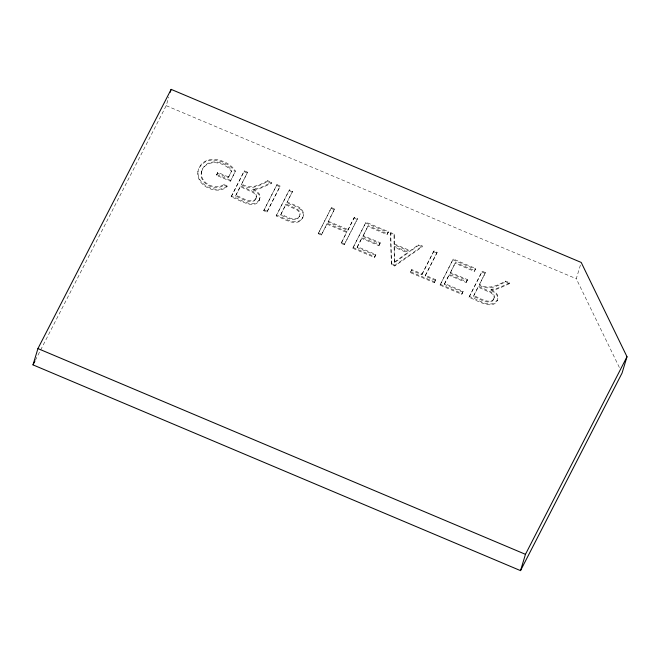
<?xml version="1.0" encoding="UTF-8"?>
<svg xmlns="http://www.w3.org/2000/svg" width="660" height="660" viewBox="0 0 660 660"><rect width="100%" height="100%" fill="white"/><g stroke="black" fill="none" stroke-linecap="round" stroke-linejoin="round"><path stroke-width="0.49" stroke-dasharray="3.3 2.47" d="M227.147 186.103C216.835 194.642 196.234 184.973 198.091 171.072C194.956 185.279 216.455 195.673 226.9 186.92L227.147 186.103L224.375 184.074C216.398 190.699 201.242 184.156 201.316 173.555C202.884 157.682 224.977 159.39 231.734 170.8L228.31 177.796L217.486 173.225L217.734 172.417L228.558 176.979L228.31 177.796M201.745 171.105C197.488 182.993 215.358 192.448 224.128 184.882L224.375 184.074M255.808 199.138L256.336 196.787L255.42 194.568L253.06 192.472L240.306 186.722L240.553 185.905L253.308 191.656L255.667 193.751L256.583 195.97L255.808 199.138L254.372 200.821C247.896 203.709 241.469 197.819 235.438 196.193L240.553 185.905M493.68 299.524L494.2 297.182L493.284 294.954L490.933 292.858L478.178 287.108L478.426 286.291L491.18 292.05L493.531 294.137L494.447 296.365L493.68 299.524L492.244 301.216C485.76 304.103 479.333 298.204 473.303 296.579L478.426 286.291M302.659 218.336L303.666 214.318C302.841 206.258 292.9 205.012 287.141 201.919L292.627 191.235L289.385 189.865L276.152 215.952C283.742 218.27 292.207 225.439 300.358 221.092L302.907 217.52L300.605 220.283C292.454 224.623 283.99 217.462 276.4 215.135M299.335 216.835L300.209 213.526L299.45 211.233L297.289 209.137L286.06 204.006L280.516 215.135C285.896 216.802 291.852 221.71 297.643 218.856L299.574 216.018L297.891 218.039C292.099 220.902 286.143 215.985 280.764 214.318M271.565 183.257L267.448 181.525C259.413 185.79 249.917 190.74 241.37 184.651L247.583 172.219L244.34 170.849L231.107 196.944C238.062 198.85 256.979 212.479 259.949 197.645L259.132 194.849L256.748 192.192L252.78 189.676L253.027 188.867L257.317 188.512L261.5 187.143L271.813 182.449L271.565 183.257L261.253 187.96L257.07 189.321L252.78 189.676M259.182 200.59L260.197 196.828L259.38 194.032L256.996 191.375L253.027 188.867M485.455 272.613L479.482 284.229C488.029 290.309 497.533 285.359 505.568 281.102L509.677 282.835L509.429 283.651L505.321 281.911C497.285 286.176 487.781 291.126 479.234 285.046L485.455 272.613L482.212 271.243L468.971 297.33C476.173 299.656 495.718 313.038 498.061 297.223L497.244 294.418L494.86 291.761L490.891 289.253L490.652 290.07L494.612 292.578L497.005 295.234L497.813 298.039M35.351 360.294L166.213 105.674L168.82 97.045M197.843 171.889C201.498 152.922 227.419 158.144 235.48 171.023L230.414 181.211L216.414 175.304L217.734 172.417M230.414 181.211L235.48 171.023M231.107 196.944L244.34 170.849M241.37 184.651L247.583 172.219M267.448 181.525L267.696 180.708L271.813 182.449M263.728 210.713L276.969 184.618L280.17 185.971L279.923 186.788L266.937 212.066L263.728 210.713L276.969 184.618M266.937 212.066L280.17 185.971M276.152 215.952L289.385 189.865M280.516 215.135L286.06 204.006M303.418 215.135C302.593 207.075 292.652 205.829 286.894 202.727L287.141 201.919M286.894 202.727L292.627 191.235M301.513 210.342L301.76 209.533M318.202 233.698L331.435 207.611L334.628 208.956L328.07 222.049L347.812 230.373L354.362 217.288L357.497 218.608L357.258 219.425L344.264 244.695L341.129 243.375L346.978 231.652L327.245 223.319L321.387 235.042L318.202 233.698L331.435 207.611M321.387 235.042L327.245 223.319M328.07 222.049L334.628 208.956M341.129 243.375L346.978 231.652M347.812 230.373L354.362 217.288M344.264 244.695L357.497 218.608M362.018 237.633L361.771 238.45L378.906 245.677L379.153 244.868L362.018 237.633L357.357 246.708L375.87 254.529L374.534 257.474L352.77 248.292L366.003 222.197L388.476 231.685L387.156 234.589L367.925 226.479L368.173 225.662L387.403 233.772L387.156 234.589M375.623 255.337L357.109 247.525L357.357 246.708M352.77 248.292L366.003 222.197M378.906 245.677L379.978 243.598L362.843 236.371L368.173 225.662M374.534 257.474L375.87 254.529M379.978 243.598L380.226 242.789L363.091 235.554M390.53 233.467L390.778 232.658L394.267 234.127L394.152 244.794L410.033 251.501L418.597 245.314L418.844 244.497L422.483 246.032L422.235 246.848L394.746 266.005L391.38 264.586L390.53 233.467L394.02 234.943L394.152 244.794M394.02 234.943L394.267 234.127M394.127 247.203L394.375 246.386L408.161 252.202L407.913 253.019L394.317 262.771L394.127 247.203L407.913 253.019M391.38 264.586L390.778 232.658M394.317 262.771L394.375 246.386M394.746 266.005L394.993 265.188L422.483 246.032M410.033 251.501L410.281 250.684L418.844 244.497M422.111 273.941L433.958 250.882L437.217 252.252L425.37 275.319L435.806 279.724L434.42 282.752L410.322 272.58L411.708 269.552L422.111 273.941L421.864 274.758L411.46 270.369L411.708 269.552M435.559 280.541L425.122 276.136L425.37 275.319M421.864 274.758L433.958 250.882M425.122 276.136L437.217 252.252M434.42 282.752L435.806 279.724M449.27 274.453L449.023 275.269L466.158 282.505L466.406 281.688L449.27 274.453L444.609 283.536L463.122 291.349L461.777 294.294L440.022 285.112L453.255 259.025L475.728 268.504L474.408 271.417L455.177 263.299L455.425 262.482L474.647 270.6L474.408 271.417M462.874 292.165L444.361 284.353L444.609 283.536M440.022 285.112L453.255 259.025M466.158 282.505L467.231 280.426L450.095 273.19L455.425 262.482M461.777 294.294L463.122 291.349M467.231 280.426L467.478 279.609L450.343 272.374M468.971 297.33L482.212 271.243M479.234 285.046L479.482 284.229M497.046 300.985L497.293 300.168C490.289 309.936 477.048 298.394 469.219 296.513M505.321 281.911L505.568 281.102M619.377 367.496L576.279 278.734L580.635 264.355M201.506 171.922C205.582 157.946 224.977 161.494 231.487 171.617M216.414 175.304L217.486 173.225M228.558 176.979L231.734 170.8M235.438 196.193L240.306 186.722M357.109 247.525L361.771 238.45M362.843 236.371L367.925 226.479M379.153 244.868L380.226 242.789M387.403 233.772L388.476 231.685M410.322 272.58L411.46 270.369M444.361 284.353L449.023 275.269M450.095 273.19L455.177 263.299M466.406 281.688L467.478 279.609M474.647 270.6L475.728 268.504M473.303 296.579L478.178 287.108M199.328 167.772C207.265 153.986 227.7 160.941 235.232 171.831M259.429 199.782C252.417 209.542 239.184 198 231.355 196.127M256.055 198.322L254.62 200.005C248.143 202.892 241.717 197.002 235.686 195.376M493.928 298.716L492.492 300.399C486.007 303.286 479.581 297.388 473.55 295.771M394.564 261.954L408.161 252.202M267.696 180.708C259.661 184.973 250.157 189.923 241.618 183.843M509.677 282.835L499.372 287.529L495.181 288.899L490.891 289.253M509.429 283.651L499.125 288.346L494.942 289.715L490.652 290.07M166.213 105.674L576.279 278.734M244.101 171.666L247.343 173.035M276.721 185.435L279.923 186.788M289.138 190.674L292.38 192.043M331.188 208.428L334.381 209.773M354.115 218.105L357.258 219.425M365.755 223.014L388.228 232.493M418.597 245.314L422.235 246.848M433.711 251.691L436.978 253.069M453.007 259.842L475.481 269.321M481.965 272.06L485.207 273.43M394.399 243.986L410.281 250.684M328.317 221.232L348.059 229.564M216.661 174.496L230.662 180.403M285.821 204.823L297.041 209.954L299.203 212.05L299.962 214.343M326.997 224.136L346.731 232.468M263.975 209.896L267.185 211.249M318.45 232.881L321.635 234.226M341.377 242.558L344.512 243.886M353.017 247.475L374.773 256.658M391.627 263.769L394.993 265.188M410.57 271.763L434.668 281.935M440.269 284.295L462.025 293.477M224.128 184.882L226.9 186.92"/><path stroke-width="0.99" d="M33 364.873L37.933 348.571L171.146 89.372L581.212 262.441L627 356.746L622.066 373.048L520.525 570.628L33 364.873L34.881 361.21M170.272 92.251L171.146 89.372M520.525 570.628L525.459 554.326L627 356.746M37.933 348.571L525.459 554.326"/></g></svg>
